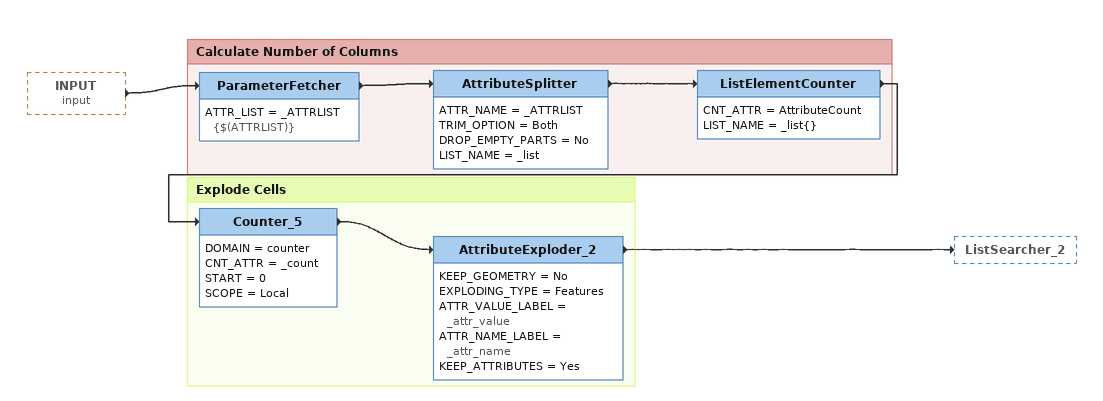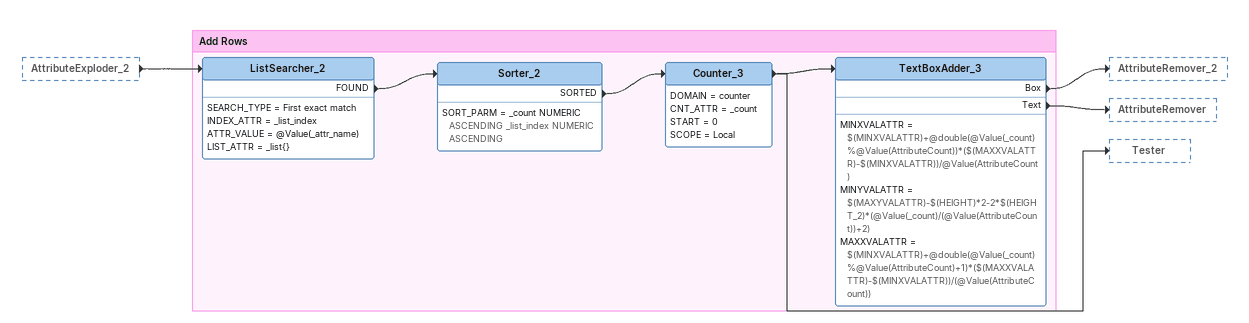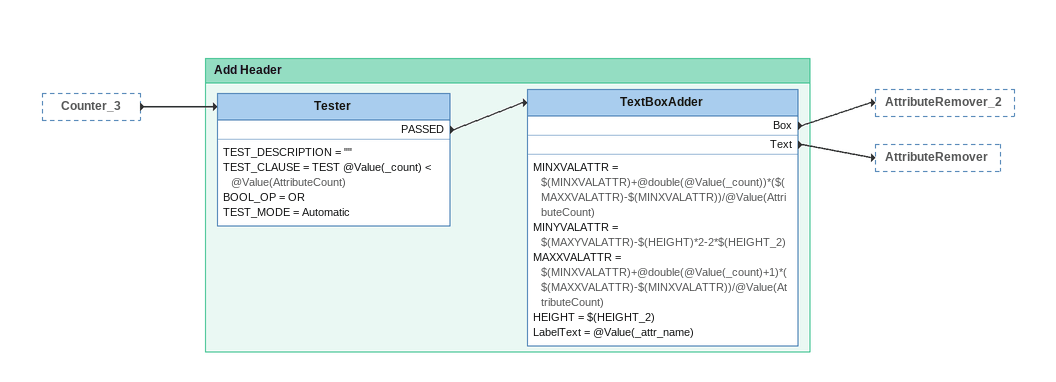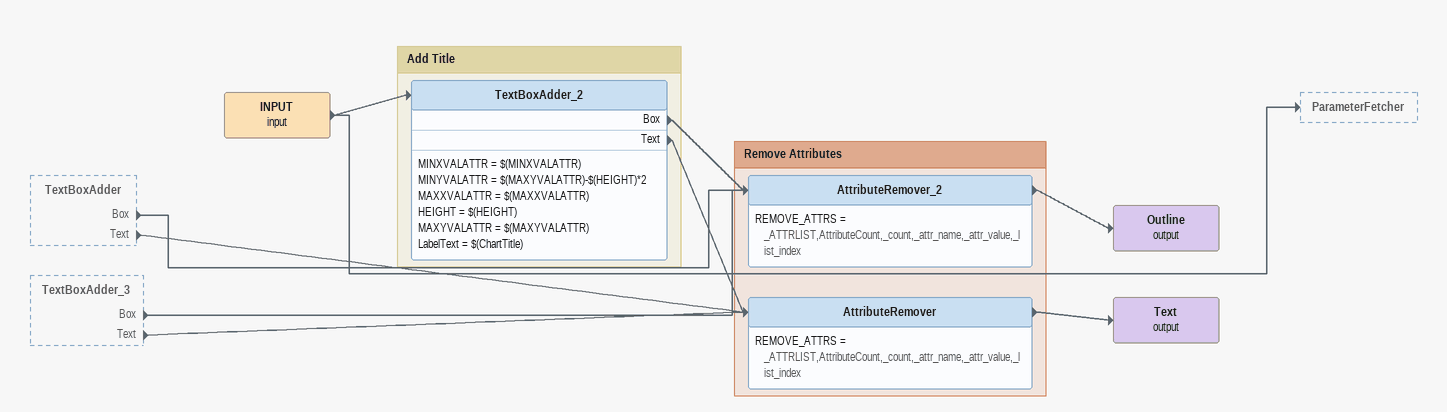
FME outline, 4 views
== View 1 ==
INPUT (input) [outside]
    -> ParameterFetcher

Bookmark: Calculate Number of Columns
ParameterFetcher
    ATTR_LIST = _ATTRLIST {$(ATTRLIST)}
    -> AttributeSplitter
AttributeSplitter
    ATTR_NAME = _ATTRLIST
    TRIM_OPTION = Both
    DROP_EMPTY_PARTS = No
    LIST_NAME = _list
    -> ListElementCounter
ListElementCounter
    CNT_ATTR = AttributeCount
    LIST_NAME = _list{}
    -> Counter_5

Bookmark: Explode Cells
Counter_5
    DOMAIN = counter
    CNT_ATTR = _count
    START = 0
    SCOPE = Local
    -> AttributeExploder_2
AttributeExploder_2
    KEEP_GEOMETRY = No
    EXPLODING_TYPE = Features
    ATTR_VALUE_LABEL = _attr_value
    ATTR_NAME_LABEL = _attr_name
    KEEP_ATTRIBUTES = Yes
    -> ListSearcher_2

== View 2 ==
AttributeExploder_2 [outside]
    -> ListSearcher_2

Bookmark: Add Rows
ListSearcher_2
    SEARCH_TYPE = First exact match
    INDEX_ATTR = _list_index
    ATTR_VALUE = @Value(_attr_name)
    LIST_ATTR = _list{}
    FOUND -> Sorter_2
Sorter_2
    SORT_PARM = _count NUMERIC ASCENDING _list_index NUMERIC ASCENDING
    SORTED -> Counter_3
Counter_3
    DOMAIN = counter
    CNT_ATTR = _count
    START = 0
    SCOPE = Local
    -> TextBoxAdder_3
    -> Tester
TextBoxAdder_3
    MINXVALATTR = $(MINXVALATTR)+@double(@Value(_count)%@Value(AttributeCount))*($(MAXXVALATTR)-$(MINXVALATTR))/@Value(AttributeCount)
    MINYVALATTR = $(MAXYVALATTR)-$(HEIGHT)*2-2*$(HEIGHT_2)*(@Value(_count)/(@Value(AttributeCount))+2)
    MAXXVALATTR = $(MINXVALATTR)+@double(@Value(_count)%@Value(AttributeCount)+1)*($(MAXXVALATTR)-$(MINXVALATTR))/(@Value(AttributeCount))
    Box -> AttributeRemover_2
    Text -> AttributeRemover

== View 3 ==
Counter_3 [outside]
    -> Tester

Bookmark: Add Header
Tester
    TEST_DESCRIPTION = ""
    TEST_CLAUSE = TEST @Value(_count) < @Value(AttributeCount)
    BOOL_OP = OR
    TEST_MODE = Automatic
    PASSED -> TextBoxAdder
TextBoxAdder
    MINXVALATTR = $(MINXVALATTR)+@double(@Value(_count))*($(MAXXVALATTR)-$(MINXVALATTR))/@Value(AttributeCount)
    MINYVALATTR = $(MAXYVALATTR)-$(HEIGHT)*2-2*$(HEIGHT_2)
    MAXXVALATTR = $(MINXVALATTR)+@double(@Value(_count)+1)*($(MAXXVALATTR)-$(MINXVALATTR))/@Value(AttributeCount)
    HEIGHT = $(HEIGHT_2)
    LabelText = @Value(_attr_name)
    Box -> AttributeRemover_2
    Text -> AttributeRemover

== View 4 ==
TextBoxAdder [outside]
    Box -> AttributeRemover_2
    Text -> AttributeRemover
TextBoxAdder_3 [outside]
    Box -> AttributeRemover_2
    Text -> AttributeRemover
INPUT (input)
    -> TextBoxAdder_2
    -> ParameterFetcher
Outline (output)
Text (output)

Bookmark: Add Title
TextBoxAdder_2
    MINXVALATTR = $(MINXVALATTR)
    MINYVALATTR = $(MAXYVALATTR)-$(HEIGHT)*2
    MAXXVALATTR = $(MAXXVALATTR)
    HEIGHT = $(HEIGHT)
    MAXYVALATTR = $(MAXYVALATTR)
    LabelText = $(ChartTitle)
    Box -> AttributeRemover_2
    Text -> AttributeRemover

Bookmark: Remove Attributes
AttributeRemover_2
    REMOVE_ATTRS = _ATTRLIST,AttributeCount,_count,_attr_name,_attr_value,_list_index
    -> Outline (output)
AttributeRemover
    REMOVE_ATTRS = _ATTRLIST,AttributeCount,_count,_attr_name,_attr_value,_list_index
    -> Text (output)
